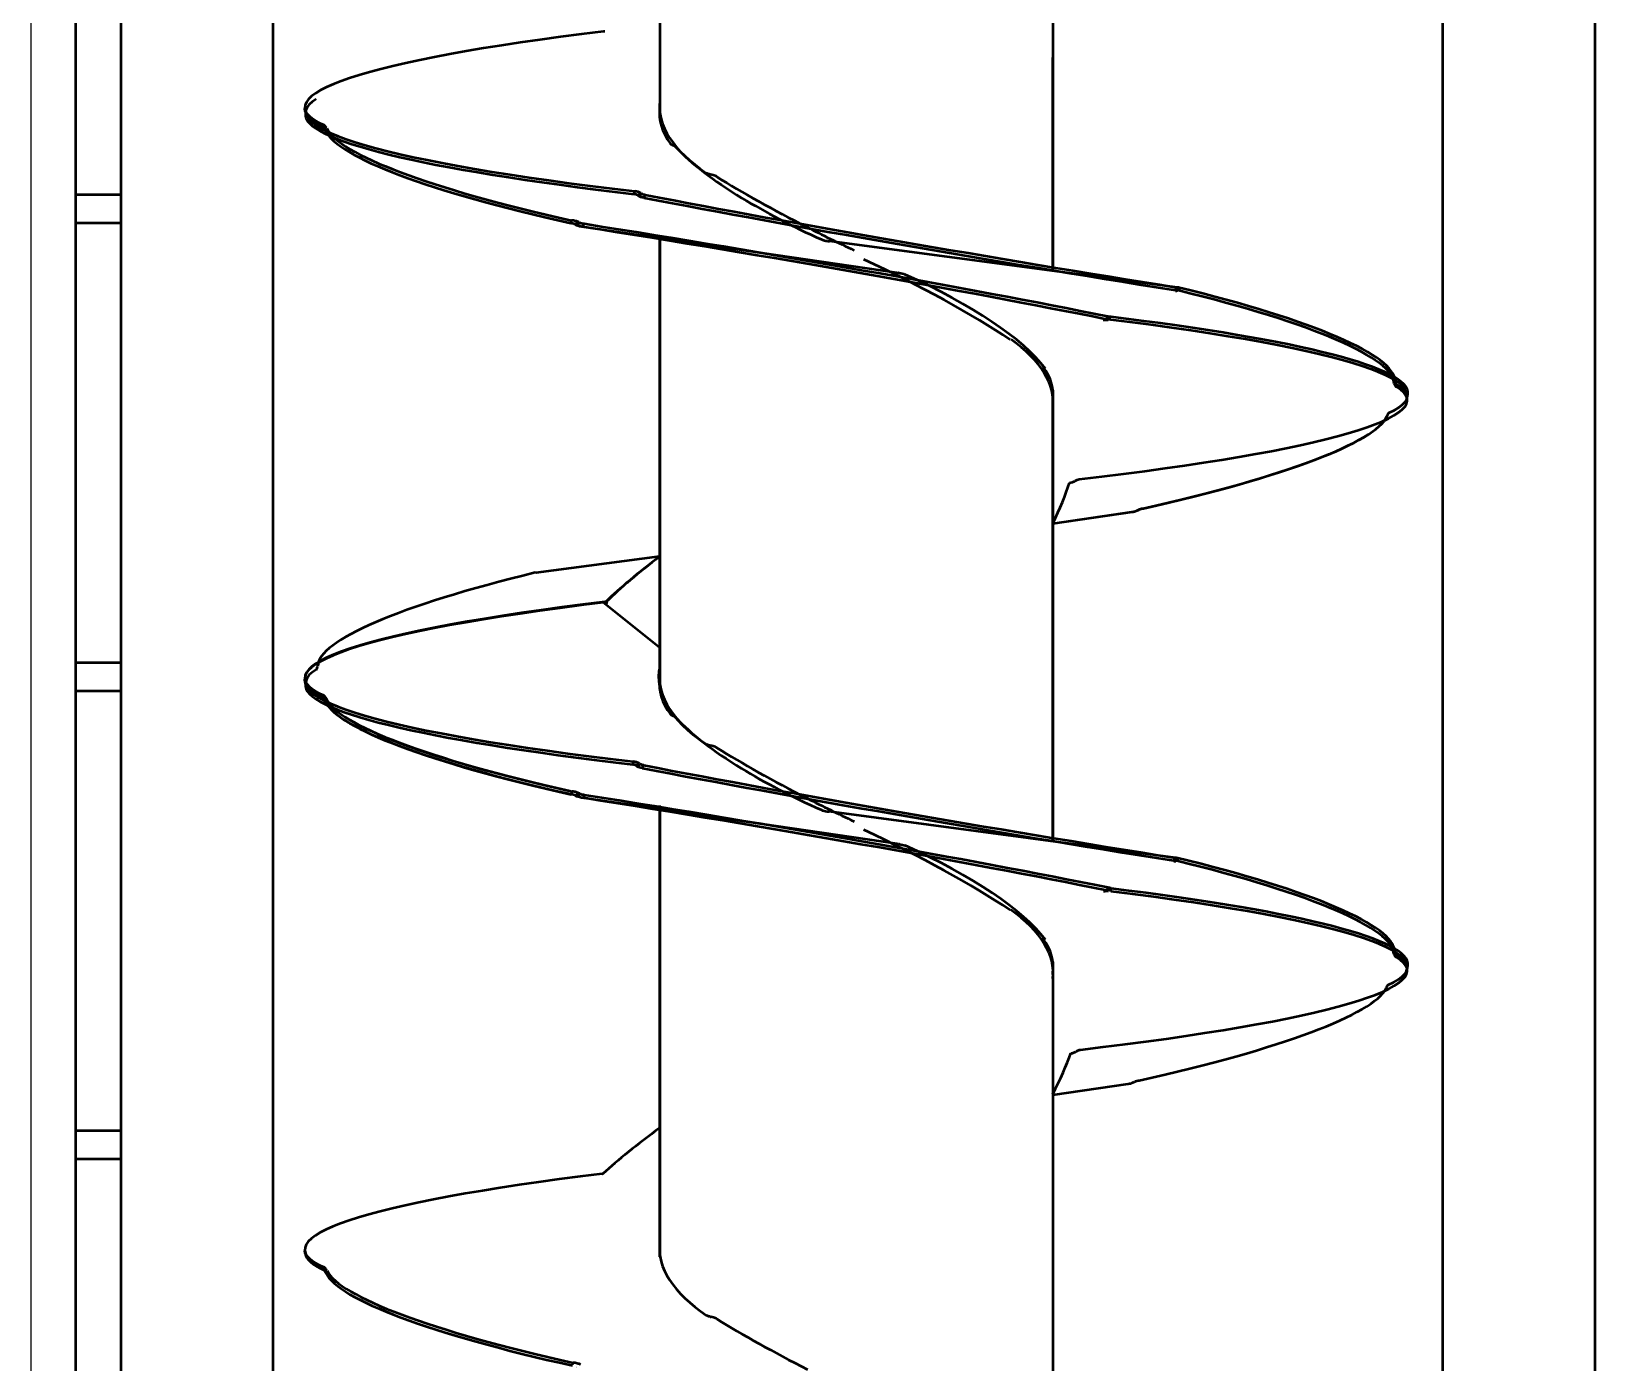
# Model space of a CAD drawing. Extents: x -3873 to 164127, y 7129 to 96529.
# Drawn here: x 61132 to 61800, y 69564 to 70133 of the extents above; entities that cross this region are included whole.
import ezdxf

# ---------------------------------------------------------------- set-up
doc = ezdxf.new("R2010")
doc.units = 0
doc.layers.add('LAYOUT', color=90, linetype='CONTINUOUS')
doc.layers.add('TEXT', color=3, linetype='CONTINUOUS')
doc.layers.add('LAYOUT Kromeka', color=1, linetype='CONTINUOUS', lineweight=5)
doc.layers.add('Visible (ISO)', color=7, linetype='CONTINUOUS', lineweight=50)

# ---------------------------------------------------------------- blocks, each defined once
blk = doc.blocks.new('*E244')
at = {"layer": 'Visible (ISO)', "color": 0}
for centre, major_axis, ratio, start_param, end_param in [((98.95, 240.51), (274.23, -291.23), 0.219922, 1.767895, 1.767897), ((587.88, 240.6), (274.47, -291.01), 0.2166, 1.764193, 1.764195), ((1075.4, 240.56), (274.37, -291.1), 0.218, 1.765751, 1.765753), ((1562.92, 240.53), (274.27, -291.19), 0.219399, 1.767311, 1.767313), ((1538.03, 84.15), (243.77, -317.16), 0.444546, 2.06282, 2.062822), ((2025.55, 84.12), (243.51, -317.36), 0.445686, 2.064672, 2.064674), ((1292.48, 388.71), (243.94, 317.11), 0.443994, 4.221282, 4.221284), ((1294.27, 387.3), (243.9, 317.06), 0.443975, 4.221288, 4.22129), ((1780, 388.74), (243.68, 317.32), 0.445135, 4.219432, 4.219434), ((1781.79, 387.34), (243.64, 317.26), 0.445116, 4.219437, 4.219439), ((341.63, 232.62), (274.39, 291.17), 0.218285, 4.517139, 4.517141), ((343.42, 230.92), (274.35, 291.12), 0.218262, 4.51714, 4.517142), ((829.86, 232.59), (274.46, 291.1), 0.217323, 4.51821, 4.518212), ((831.64, 230.89), (274.42, 291.05), 0.2173, 4.518211, 4.518213), ((1317.38, 232.63), (274.36, 291.19), 0.218723, 4.516651, 4.516653), ((1319.16, 230.93), (274.32, 291.15), 0.218699, 4.516652, 4.516654)]:
    blk.add_ellipse(centre, major_axis=major_axis, ratio=ratio, start_param=start_param, end_param=end_param, dxfattribs=at)
blk = doc.blocks.new('CD30-500-3500 Giblet chiller')
at = {"layer": 'Visible (ISO)', "color": 0}
for p, q in [((105263.77, 16066.42), (108431.48, 16066.42)), ((105878.37, 16001.42), (108352.32, 16001.42)), ((106044.03, 15986.32), (106042.81, 15986.48)), ((106044.94, 15986.24), (106043.72, 15986.06)), ((106288.3, 15986.32), (106287.08, 15986.49)), ((106288.78, 15986.24), (106287.56, 15986.06)), ((106037.29, 15981), (106038.08, 15980.79)), ((106038.08, 15980.79), (106038.52, 15980.68)), ((106038.11, 15981.3), (106039.01, 15981.02)), ((106038.13, 15981.3), (106038.66, 15981.14)), ((106038.63, 15981.23), (106038.24, 15981.35)), ((106039.13, 15981.07), (106038.63, 15981.23)), ((106038.66, 15981.14), (106039.01, 15981.03)), ((106039.16, 15981.67), (106038.73, 15981.6)), ((106039.96, 15981.78), (106039.16, 15981.67)), ((106281.05, 15980.87), (106281.85, 15980.66)), ((106281.85, 15980.66), (106282.28, 15980.54)), ((106281.87, 15981.17), (106282.77, 15980.89)), ((106281.89, 15981.18), (106282.42, 15981.01)), ((106282.39, 15981.1), (106282, 15981.22)), ((106282.89, 15980.94), (106282.39, 15981.1)), ((106282.42, 15981.01), (106282.77, 15980.9)), ((106282.92, 15981.54), (106282.49, 15981.48)), ((106283.72, 15981.66), (106282.92, 15981.54)), ((105997.35, 15888.01), (105977.58, 15739.31)), ((105997.31, 15887.65), (105998.08, 15887.34)), ((105997.41, 15888.35), (105997.34, 15888.37)), ((105997.38, 15888.21), (105997.34, 15888.37)), ((105997.61, 15889.24), (105998.54, 15888.29)), ((105998.08, 15887.34), (105998.54, 15887.15)), ((105998.56, 15888.04), (105998.5, 15888.06)), ((105998.57, 15888.04), (105998.56, 15888.04)), ((105998.59, 15888.25), (105998.71, 15888.12)), ((105998.8, 15887.18), (105998.78, 15887.24)), ((106241.12, 15887.26), (106221.34, 15739.14)), ((106241.07, 15886.89), (106241.84, 15886.58)), ((106241.17, 15887.59), (106241.1, 15887.61)), ((106241.14, 15887.46), (106241.1, 15887.61)), ((106241.37, 15888.49), (106242.3, 15887.54)), ((106241.84, 15886.58), (106242.3, 15886.39)), ((106242.32, 15887.29), (106242.26, 15887.3)), ((106242.33, 15887.28), (106242.32, 15887.29)), ((106242.35, 15887.49), (106242.47, 15887.36)), ((106242.56, 15886.44), (106242.54, 15886.49)), ((106098.2, 15834.78), (106093.24, 15868.84)), ((106098.2, 15834.78), (106093.28, 15868.55)), ((106342.45, 15834.78), (106337.7, 15867.03)), ((106010.05, 15859.35), (106010.99, 15858.55)), ((106254.13, 15859.54), (106255.24, 15858.59)), ((106255.44, 15859.56), (106254.22, 15859.72)), ((106254.25, 15859.44), (106254.22, 15859.72)), ((106009.76, 15858.11), (106010.53, 15857.8)), ((106009.82, 15858.51), (106009.79, 15858.52)), ((106009.8, 15858.39), (106009.79, 15858.52)), ((106010.53, 15857.8), (106010.98, 15857.62)), ((106011.01, 15858.35), (106010.95, 15858.36)), ((106011.01, 15858.34), (106011.01, 15858.35)), ((106011.03, 15858.51), (106011.16, 15858.4)), ((106011.25, 15856.25), (106011.23, 15856.38)), ((106253.84, 15858.3), (106254.61, 15857.99)), ((106254.61, 15857.99), (106255.06, 15857.81)), ((105797.44, 15834.78), (105990.33, 15834.78)), ((105990.27, 15834.78), (105899.13, 15834.78)), ((106041.28, 15834.78), (106234.17, 15834.78)), ((106234.11, 15834.78), (106043.96, 15834.78)), ((106046.73, 15834.78), (106234.38, 15834.78)), ((106285.54, 15834.78), (106478.44, 15834.78)), ((106031.25, 15830.96), (106031.22, 15830.59)), ((106275.69, 15831.27), (106275.65, 15830.7)), ((105991.08, 15768.13), (105971.4, 15633.39)), ((106235.15, 15768.18), (106215.47, 15633.63)), ((105732.42, 15666.78), (105922.46, 15666.78)), ((105976.27, 15666.78), (106168.32, 15666.78)), ((106169.04, 15666.78), (105976.28, 15666.78)), ((106046.73, 15666.78), (106166.51, 15666.78)), ((106119.24, 15613.92), (106112.19, 15666.78)), ((106151.42, 15666.78), (106131.99, 15642.56)), ((106411.58, 15666.78), (106218.81, 15666.78)), ((106220.32, 15666.78), (106410.57, 15666.78)), ((105957.96, 15657.33), (105957.07, 15658.7)), ((105957.57, 15657.93), (105957.07, 15658.7)), ((105957.68, 15658.42), (105957.29, 15659.02)), ((105958.22, 15660.35), (105957.79, 15660.53)), ((105959.01, 15660.03), (105958.22, 15660.35)), ((106201.98, 15659.72), (106201.55, 15659.9)), ((106202.77, 15659.4), (106201.98, 15659.72)), ((105957.03, 15655.95), (105956.24, 15656.07)), ((105957.47, 15655.89), (105957.03, 15655.95)), ((105957.96, 15657.33), (105957.57, 15657.93)), ((105958.18, 15657.66), (105957.68, 15658.42)), ((106200.79, 15655.33), (106200, 15655.45)), ((106201.23, 15655.27), (106200.79, 15655.33)), ((106201.72, 15656.71), (106200.83, 15658.07)), ((106201.33, 15657.3), (106200.83, 15658.07)), ((106201.44, 15657.8), (106201.05, 15658.4)), ((106201.72, 15656.71), (106201.33, 15657.3)), ((106201.94, 15657.03), (106201.44, 15657.8)), ((105887.97, 15643.33), (105887.91, 15642.74)), ((106131.73, 15643.92), (106131.67, 15643.34)), ((106131.9, 15642.73), (106132.02, 15642.83)), ((106376.16, 15642.73), (106376.1, 15642.14)), ((105970.41, 15630.5), (105969.52, 15632.17)), ((105970.02, 15631.23), (105969.52, 15632.17)), ((105970.13, 15631.85), (105969.74, 15632.58)), ((105970.63, 15630.91), (105970.13, 15631.85)), ((105970.66, 15634.23), (105970.23, 15634.4)), ((105971.46, 15633.91), (105970.66, 15634.23)), ((106214.49, 15630.74), (106213.6, 15632.41)), ((106214.1, 15631.47), (106213.6, 15632.41)), ((106214.2, 15632.09), (106213.82, 15632.82)), ((106214.7, 15631.15), (106214.2, 15632.09)), ((106214.74, 15634.47), (106214.31, 15634.64)), ((106215.54, 15634.15), (106214.74, 15634.47)), ((105969.48, 15628.83), (105968.69, 15629.05)), ((105969.91, 15628.71), (105969.48, 15628.83)), ((105970.41, 15630.5), (105970.02, 15631.23)), ((106213.56, 15629.07), (106212.77, 15629.29)), ((106213.99, 15628.95), (106213.56, 15629.07)), ((106214.49, 15630.74), (106214.1, 15631.47)), ((106457.67, 15629.59), (106456.88, 15629.81)), ((106119.29, 15613.81), (106119.22, 15613.57)), ((105927.86, 15523.05), (105928.65, 15523.16)), ((105928.65, 15523.16), (105929.08, 15523.22)), ((105928.68, 15523.92), (105929.57, 15523.56)), ((105928.69, 15523.93), (105929.23, 15523.71)), ((105929.19, 15523.8), (105928.8, 15523.96)), ((105929.69, 15523.6), (105929.19, 15523.8)), ((105929.23, 15523.71), (105929.58, 15523.56)), ((105929.73, 15524.29), (105929.3, 15524.41)), ((105930.52, 15524.07), (105929.73, 15524.29)), ((106171.62, 15522.89), (106172.41, 15523)), ((106171.94, 15523.11), (106172.73, 15523.21)), ((106172.41, 15523), (106172.85, 15523.06)), ((106172.44, 15523.76), (106173.33, 15523.4)), ((106172.45, 15523.76), (106172.99, 15523.54)), ((106172.95, 15523.64), (106172.56, 15523.8)), ((106172.73, 15523.21), (106173.16, 15523.27)), ((106172.76, 15523.98), (106173.65, 15523.61)), ((106172.77, 15523.98), (106173.31, 15523.76)), ((106173.27, 15523.86), (106172.88, 15524.02)), ((106173.45, 15523.43), (106172.95, 15523.64)), ((106172.99, 15523.54), (106173.34, 15523.4)), ((106173.49, 15524.12), (106173.06, 15524.24)), ((106173.77, 15523.65), (106173.27, 15523.86)), ((106173.31, 15523.76), (106173.66, 15523.61)), ((106173.81, 15524.34), (106173.38, 15524.46)), ((106174.28, 15523.9), (106173.49, 15524.12)), ((106174.6, 15524.12), (106173.81, 15524.34)), ((106416.05, 15523.22), (106416.84, 15523.32)), ((106416.84, 15523.32), (106417.28, 15523.38)), ((106416.87, 15524.09), (106417.77, 15523.73)), ((106416.88, 15524.1), (106417.42, 15523.87)), ((106417.38, 15523.97), (106416.99, 15524.13)), ((106417.88, 15523.76), (106417.38, 15523.97)), ((106417.42, 15523.87), (106417.77, 15523.73)), ((106417.92, 15524.46), (106417.49, 15524.58)), ((106418.71, 15524.24), (106417.92, 15524.46)), ((105922.11, 15515.24), (105920.89, 15515.08)), ((106165.95, 15515.25), (106164.73, 15515.08)), ((106166.17, 15515.24), (106164.94, 15515.08)), ((106166.86, 15515.32), (106165.64, 15515.5)), ((106410.22, 15515.24), (106409, 15515.08)), ((105263.77, 15501.42), (107233.77, 15501.42)), ((105263.77, 15436.42), (107233.77, 15436.42)), ((105957.77, 15436.42), (105957.77, 15417.07)), ((105969.77, 15417.07), (105969.77, 15436.42)), ((106157.77, 15436.42), (106157.77, 15417.07)), ((106169.77, 15417.07), (106169.77, 15436.42)), ((106357.77, 15436.42), (106357.77, 15417.07)), ((106369.77, 15417.07), (106369.77, 15436.42)), ((105263.77, 15417.07), (107252.77, 15417.07)), ((106436.48, 15417.07), (108362.44, 15416.82))]:
    blk.add_line(p, q, dxfattribs=at)
for centre, major_axis, ratio, start_param, end_param in [((106275.19, 15587.18), (12.74, 399.17), 0.097084, -0.200634, 0.822936), ((106030.76, 15587.2), (12.9, 399.15), 0.096956, -0.196488, 0.827081), ((106059.73, 15587.34), (-14.38, 398.94), 0.094892, -0.868832, 0.146901), ((106303.49, 15587.33), (-14.31, 398.95), 0.094964, -0.866757, 0.148975), ((106029.54, 15587.36), (12.9, 399.15), 0.096956, -0.009721, 0.827081), ((106058.5, 15587.16), (-14.38, 398.94), 0.094892, 0.010589, 0.146901), ((106273.97, 15587.35), (12.74, 399.17), 0.097084, -0.009615, 0.822936), ((106302.26, 15587.15), (-14.31, 398.95), 0.094964, 0.01054, 0.148975), ((106009, 15786.73), (28.91, 194.22), 0.156124, 0.019911, 1.043481), ((106010.22, 15786.41), (28.91, 194.22), 0.156124, 0.019911, 1.043481), ((106042.92, 15588.02), (18.02, 397.5), 0.351131, 0.161683, 0.16247), ((106043.81, 15587.74), (18.02, 397.5), 0.351131, 0.161683, 0.16247), ((106252.87, 15786.45), (28.89, 194.37), 0.155861, 0.023148, 1.046718), ((106254.09, 15786.12), (28.89, 194.37), 0.155861, 0.023148, 1.046718), ((106286.68, 15588.04), (18.26, 397.43), 0.351112, 0.163401, 0.164188), ((106287.57, 15587.76), (18.26, 397.43), 0.351112, 0.163401, 0.164188), ((106056.25, 15584.99), (-23.9, 395.63), 0.350553, -0.137357, -0.136571), ((106078.21, 15781.8), (-28.63, 196.26), 0.150264, -1.106561, -0.090829), ((106078.21, 15781.69), (-28.64, 196.33), 0.150145, -1.107718, -0.091985), ((106300.68, 15584.97), (-24.38, 395.46), 0.350497, -0.140826, -0.14004), ((106322.48, 15781.09), (-28.67, 196.67), 0.149505, -1.113877, -0.098144), ((105977.69, 15809.7), (39.99, 236.47), 0.028076, 4.034553, 5.053062), ((105978.92, 15809.2), (39.99, 236.47), 0.028076, 4.034553, 5.053062), ((106221.46, 15809.46), (39.98, 236.44), 0.028443, 4.032327, 5.050836), ((106222.68, 15808.96), (39.98, 236.44), 0.028443, 4.032327, 5.050836), ((106097.14, 15737.5), (-131.8, 296.57), 0.167019, -1.178135, -1.176597), ((106097.17, 15737.51), (-131.84, 296.51), 0.166658, -1.179021, -1.177482), ((106090.32, 15867.25), (0.08, 5.67), 0.533401, -0.875577, -0.763604), ((106090.35, 15866.97), (0.08, 5.67), 0.533245, -0.875647, -0.763675), ((106341.6, 15737.55), (-132.07, 296.2), 0.164727, -1.183753, -1.182214), ((106334.78, 15865.43), (0.08, 5.68), 0.53242, -0.876022, -0.764049), ((105989.68, 15700.05), (39.63, 235.46), 0.036183, 0.84092, 1.859429), ((105990.91, 15699.55), (39.63, 235.46), 0.036183, 0.84092, 1.859429), ((106233.76, 15700.12), (39.63, 235.44), 0.036298, 0.840221, 1.85873), ((106234.98, 15699.63), (39.63, 235.44), 0.036298, 0.840221, 1.85873), ((106084.73, 15584.48), (-101.58, 333.83), 0.29207, -0.772702, -0.771164), ((106077.91, 15840.88), (0.25, 4.53), 0.66547, -0.820709, -0.708737), ((106106.05, 15817.24), (-42.02, 24.86), 0.239951, -1.243634, -0.795186), ((106328.49, 15584.47), (-101.36, 334.07), 0.292533, -0.770475, -0.768936), ((106321.67, 15841.51), (0.25, 4.52), 0.666682, -0.820123, -0.70815), ((106349.77, 15816.79), (-41.96, 26.46), 0.236453, -1.23953, -0.78902), ((106039.89, 15750.78), (8.57, 84.05), 0.485184, -0.010296, 0.715753), ((106052.34, 15750.78), (-11.22, 83.98), 0.477861, -0.123463, 0.258827), ((106050.58, 15750.78), (-11.22, 83.98), 0.477861, -0.123463, -0.085327), ((106038.13, 15750.78), (8.57, 84.05), 0.485184, -0.010296, 0.028044), ((106283.65, 15750.78), (8.68, 84.04), 0.484921, -0.009688, 0.718496), ((106296.77, 15750.78), (-11.43, 83.97), 0.477181, -0.12458, 0.253529), ((106295.01, 15750.78), (-11.43, 83.97), 0.477181, -0.12458, -0.086462), ((106281.89, 15750.78), (8.68, 84.04), 0.484921, -0.009688, 0.028645), ((106011.54, 15701.28), (38.6, 135.78), 0.301806, 0.380987, 1.114386), ((106000.21, 15750.78), (24.39, 83.47), 0.437114, -0.19556, -0.188688), ((106255.62, 15701.24), (38.58, 135.82), 0.301932, 0.380301, 1.1137), ((106244.64, 15750.78), (24.56, 83.47), 0.43577, -0.190882, -0.180228), ((105999.1, 15724.65), (51.58, 120.16), 0.187822, 0.783769, 1.405084), ((106242.86, 15724.8), (51.63, 120.09), 0.186918, 0.78613, 1.405938), ((105992.86, 15752.28), (15.86, 156.82), 0.021387, 1.467245, 1.467838), ((105989.5, 15720.5), (15.86, 156.82), 0.021387, 1.257271, 1.259716), ((106236.93, 15752.23), (15.86, 156.82), 0.021454, 1.466588, 1.46718), ((106233.57, 15720.45), (15.86, 156.82), 0.021454, 1.25661, 1.259056), ((105969.71, 15775.79), (52.76, 118.57), 0.166176, 4.388076, 4.566487), ((106213.79, 15775.75), (52.77, 118.55), 0.165874, 4.388816, 4.566767), ((105975.82, 15748.03), (16, 156.76), 0.016673, 4.653239, 4.655685), ((105957.27, 15799.83), (40.67, 133.48), 0.291838, 3.981689, 4.304727), ((105979.18, 15780.07), (16, 156.76), 0.016673, 4.445118, 4.445711), ((106201.03, 15799.95), (40.59, 133.58), 0.292302, 3.979461, 4.302498), ((106222.94, 15780.22), (16, 156.77), 0.016888, 4.443006, 4.443599), ((106219.58, 15748.19), (16, 156.77), 0.016888, 4.651128, 4.653573), ((105968.97, 15750.78), (40.35, 84), 0.125537, 3.985563, 4.519416), ((106213.05, 15750.78), (40.36, 84), 0.125278, 3.986101, 4.519953), ((106457.16, 15750.78), (40.37, 84), 0.124708, 3.987282, 4.521135), ((105956.52, 15750.78), (35.12, 83.62), 0.269082, 3.671343, 4.205196), ((106200.28, 15750.78), (35.07, 83.62), 0.269882, 3.669451, 4.203304), ((105928.7, 15750.78), (11.27, 83.98), 0.477692, 3.145902, 3.909844), ((105949.05, 15750.78), (5.86, 84.15), 0.07638, 3.878884, 3.883592), ((106172.46, 15750.78), (11.21, 84.33), 0.478029, 3.096219, 3.904231), ((106172.78, 15750.78), (11.3, 83.98), 0.477586, 3.146077, 3.910672), ((106193.13, 15750.78), (5.87, 84.15), 0.076335, 3.879538, 3.884246), ((106416.89, 15750.78), (11.38, 83.97), 0.477352, 3.14646, 3.912492), ((106437.24, 15750.78), (5.88, 84.15), 0.076234, 3.880976, 3.885684), ((105936.6, 15750.78), (3.16, 84.15), 0.09634, 3.510663, 3.51537), ((106180.36, 15750.78), (3.14, 84.15), 0.096419, 3.508555, 3.513263), ((105930.46, 15750.78), (11.27, 83.98), 0.477692, 3.145902, 3.184034), ((105916.25, 15750.78), (-8.51, 84.05), 0.485313, 3.032759, 3.430188), ((106107.67, 15693.01), (-40.74, 60.34), 0.158561, 1.911168, 2.411415), ((106107.62, 15692.9), (-40.76, 59.88), 0.159202, 1.911315, 2.410791), ((106174.22, 15750.78), (11.21, 84.33), 0.478029, 3.096219, 3.183572), ((106174.53, 15750.78), (11.3, 83.98), 0.477586, 3.146077, 3.184205), ((106160.01, 15750.78), (-8.62, 84.05), 0.485053, 3.032151, 3.427488), ((106161.77, 15750.78), (-8.62, 84.05), 0.485053, 3.032151, 3.070487), ((106352.16, 15693.64), (-40.67, 62.76), 0.1553, 1.910314, 2.414679), ((106418.65, 15750.78), (11.38, 83.97), 0.477352, 3.14646, 3.184582), ((105961.96, 15918.44), (101.68, 333.7), 0.291838, 3.913871, 3.915409), ((105936.62, 15914.4), (14.42, 398.94), 0.094856, 2.995729, 4.011461), ((105937.85, 15914.22), (14.42, 398.94), 0.094856, 3.130979, 4.011461), ((105962.85, 15917.08), (101.68, 333.7), 0.291838, 3.913871, 3.915409), ((105956.03, 15660.99), (-0.25, 4.54), 0.664867, 3.85062, 3.962593), ((106180.38, 15914.41), (14.34, 398.95), 0.094928, 2.993655, 4.009387), ((106181.61, 15914.23), (14.34, 398.95), 0.094928, 3.131028, 4.009387), ((106205.72, 15918.45), (101.47, 333.95), 0.292302, 3.911642, 3.913181), ((106206.61, 15917.09), (101.47, 333.95), 0.292302, 3.911642, 3.913181), ((106199.79, 15660.36), (-0.25, 4.53), 0.666075, 3.850037, 3.96201), ((105907.66, 15914.2), (-12.86, 399.15), 0.096989, 2.315548, 3.339117), ((106151.42, 15914.19), (-12.94, 399.14), 0.096924, 2.313475, 3.337044), ((106151.74, 15914.21), (-12.83, 399.16), 0.097009, 2.316196, 3.339766), ((106395.85, 15914.21), (-12.78, 399.17), 0.097053, 2.317621, 3.34119), ((105974.41, 15765.71), (131.9, 296.44), 0.166176, 4.320258, 4.321797), ((106218.48, 15765.71), (131.94, 296.39), 0.165874, 4.320998, 4.322537), ((105955.07, 15720.36), (28.64, 196.41), 0.149986, 3.235121, 4.250853), ((105956.29, 15720.02), (28.64, 196.41), 0.149986, 3.235121, 4.250853), ((105975.29, 15764.04), (131.9, 296.44), 0.166176, 4.320258, 4.321797), ((105968.47, 15634.98), (-0.08, 5.68), 0.533038, 3.905361, 4.017334), ((106198.91, 15720.06), (28.63, 196.24), 0.150303, 3.232033, 4.247766), ((106199.12, 15720.46), (28.65, 196.47), 0.149886, 3.236085, 4.251817), ((106200.13, 15719.73), (28.63, 196.24), 0.150303, 3.232033, 4.247766), ((106200.35, 15720.12), (28.65, 196.47), 0.149886, 3.236085, 4.251817), ((106219.37, 15764.03), (131.94, 296.39), 0.165874, 4.320998, 4.322537), ((106212.55, 15635.22), (-0.08, 5.68), 0.532908, 3.90542, 4.017393), ((106443.18, 15720.66), (28.66, 196.58), 0.149666, 3.2382, 4.253933), ((106444.4, 15720.32), (28.66, 196.58), 0.149666, 3.2382, 4.253933), ((106130.93, 15714.97), (-28.9, 194.3), 0.155993, 2.096492, 3.120062), ((105908.88, 15914.37), (-12.86, 399.15), 0.096989, 3.151287, 3.339117), ((105933.49, 15916.94), (24.02, 395.59), 0.350539, 3.27903, 3.279817), ((105934.37, 15916.57), (24.02, 395.59), 0.350539, 3.27903, 3.279817), ((106164.8, 15913.53), (-18.14, 397.47), 0.351122, 2.978264, 2.97905), ((106152.64, 15914.36), (-12.94, 399.14), 0.096924, 3.151341, 3.337044), ((106152.96, 15914.37), (-12.83, 399.16), 0.097009, 3.151271, 3.339766), ((106177.25, 15916.93), (23.78, 395.68), 0.350567, 3.277297, 3.278083), ((106177.56, 15916.94), (24.09, 395.56), 0.35053, 3.279573, 3.280359), ((106178.13, 15916.56), (23.78, 395.68), 0.350567, 3.277297, 3.278083), ((106178.45, 15916.58), (24.09, 395.56), 0.35053, 3.279573, 3.280359), ((106397.07, 15914.37), (-12.78, 399.17), 0.097053, 3.151234, 3.34119), ((106421.68, 15916.95), (24.26, 395.5), 0.350511, 3.280765, 3.281551), ((106422.56, 15916.58), (24.26, 395.5), 0.350511, 3.280765, 3.281551)]:
    blk.add_ellipse(centre, major_axis=major_axis, ratio=ratio, start_param=start_param, end_param=end_param, dxfattribs=at)
for points, knots in [([(106038.11, 15981.3), (106037.9, 15981.27), (106037.72, 15981.24), (106037.44, 15981.14), (106037.35, 15981.08), (106037.29, 15981)], [0, 0, 0, 0, 0.5, 0.5, 1, 1, 1, 1]), ([(106039.96, 15981.78), (106039.9, 15981.67), (106039.8, 15981.54), (106039.66, 15981.42), (106039.52, 15981.3), (106039.34, 15981.18), (106039.13, 15981.07)], [0, 0, 0, 0, 0.5, 0.5, 0.5, 1, 1, 1, 1]), ([(106281.87, 15981.17), (106281.66, 15981.15), (106281.48, 15981.11), (106281.2, 15981.01), (106281.11, 15980.94), (106281.05, 15980.87)], [0, 0, 0, 0, 0.5, 0.5, 1, 1, 1, 1]), ([(106283.72, 15981.66), (106283.66, 15981.54), (106283.57, 15981.42), (106283.42, 15981.3), (106283.28, 15981.17), (106283.1, 15981.05), (106282.89, 15980.94)], [0, 0, 0, 0, 0.5, 0.5, 0.5, 1, 1, 1, 1]), ([(106052.4, 15977.58), (106052.35, 15977.68), (106052.25, 15977.77), (106052.11, 15977.85), (106051.97, 15977.93), (106051.79, 15977.99), (106051.57, 15978.04)], [0, 0, 0, 0, 0.5, 0.5, 0.5, 1, 1, 1, 1]), ([(106296.83, 15977.23), (106296.78, 15977.34), (106296.68, 15977.44), (106296.54, 15977.52), (106296.4, 15977.6), (106296.22, 15977.66), (106296, 15977.71)], [0, 0, 0, 0, 0.5, 0.5, 0.5, 1, 1, 1, 1]), ([(105998.8, 15887.18), (105998.77, 15887.36), (105998.75, 15887.52), (105998.73, 15887.83), (105998.72, 15887.98), (105998.71, 15888.12)], [-0.3710489, -0.3710489, -0.3710489, -0.3710489, -0.1855245, -0.1855245, 0, 0, 0, 0]), ([(106242.56, 15886.44), (106242.54, 15886.61), (106242.52, 15886.77), (106242.49, 15887.08), (106242.48, 15887.22), (106242.47, 15887.36)], [-0.3710489, -0.3710489, -0.3710489, -0.3710489, -0.1855245, -0.1855245, 0, 0, 0, 0]), ([(106093.24, 15868.84), (106093.19, 15869.22), (106093.11, 15869.6), (106093.01, 15869.95), (106092.92, 15870.27), (106092.82, 15870.57), (106092.7, 15870.85)], [0.1519179, 0.1519179, 0.1519179, 0.1519179, 0.5000028, 0.5000028, 0.5000028, 0.8159434, 0.8159434, 0.8159434, 0.8159434]), ([(106093.28, 15868.55), (106093.22, 15868.94), (106093.14, 15869.31), (106093.04, 15869.66), (106092.96, 15869.98), (106092.85, 15870.29), (106092.73, 15870.57)], [0.1527254, 0.1527254, 0.1527254, 0.1527254, 0.5000028, 0.5000028, 0.5000028, 0.8159434, 0.8159434, 0.8159434, 0.8159434]), ([(106337.7, 15867.03), (106337.65, 15867.41), (106337.57, 15867.78), (106337.48, 15868.13), (106337.39, 15868.45), (106337.28, 15868.75), (106337.16, 15869.03)], [0.1570808, 0.1570808, 0.1570808, 0.1570808, 0.5000028, 0.5000028, 0.5000028, 0.8159434, 0.8159434, 0.8159434, 0.8159434]), ([(106011.25, 15856.25), (106011.22, 15856.62), (106011.2, 15856.98), (106011.17, 15857.7), (106011.16, 15858.06), (106011.16, 15858.4)], [-0.3710489, -0.3710489, -0.3710489, -0.3710489, -0.1855245, -0.1855245, 0, 0, 0, 0]), ([(106255.33, 15856.43), (106255.3, 15856.81), (106255.28, 15857.17), (106255.25, 15857.89), (106255.24, 15858.24), (106255.24, 15858.59)], [-0.3710489, -0.3710489, -0.3710489, -0.3710489, -0.1855245, -0.1855245, 0, 0, 0, 0]), ([(106080.89, 15841.85), (106080.84, 15842.3), (106080.74, 15842.74), (106080.6, 15843.14), (106080.51, 15843.39), (106080.4, 15843.63), (106080.28, 15843.85)], [0, 0, 0, 0, 0.5000028, 0.5000028, 0.5000028, 0.8159434, 0.8159434, 0.8159434, 0.8159434]), ([(106324.65, 15842.48), (106324.6, 15842.93), (106324.5, 15843.37), (106324.36, 15843.77), (106324.27, 15844.02), (106324.16, 15844.26), (106324.04, 15844.48)], [0, 0, 0, 0, 0.5000028, 0.5000028, 0.5000028, 0.8159434, 0.8159434, 0.8159434, 0.8159434]), ([(105977.05, 15736.41), (105977.13, 15736.65), (105977.2, 15736.89), (105977.26, 15737.15), (105977.36, 15737.55), (105977.43, 15737.98), (105977.48, 15738.41)], [0.1840543, 0.1840543, 0.1840543, 0.1840543, 0.5, 0.5, 0.5, 1, 1, 1, 1]), ([(106220.81, 15736.24), (106220.89, 15736.47), (106220.96, 15736.72), (106221.02, 15736.97), (106221.12, 15737.38), (106221.19, 15737.8), (106221.24, 15738.24)], [0.1840543, 0.1840543, 0.1840543, 0.1840543, 0.5, 0.5, 0.5, 1, 1, 1, 1]), ([(105949.03, 15688.18), (105949, 15687.97), (105948.95, 15687.76), (105948.79, 15687.22), (105948.64, 15686.9), (105948.47, 15686.65)], [0.664323, 0.664323, 0.664323, 0.664323, 0.7562049, 0.7562049, 0.9125602, 0.9125602, 0.9125602, 0.9125602]), ([(105950.04, 15691.18), (105949.75, 15690.73), (105949.51, 15690.18), (105949.22, 15689.23), (105949.13, 15688.84), (105949.07, 15688.45)], [2.5682503, 2.5682503, 2.5682503, 2.5682503, 2.8214025, 2.8214025, 2.9900626, 2.9900626, 2.9900626, 2.9900626]), ([(106193.11, 15688.22), (106193.08, 15688.01), (106193.03, 15687.8), (106192.86, 15687.25), (106192.72, 15686.94), (106192.55, 15686.68)], [0.664323, 0.664323, 0.664323, 0.664323, 0.7562049, 0.7562049, 0.9125602, 0.9125602, 0.9125602, 0.9125602]), ([(106194.11, 15691.22), (106193.83, 15690.76), (106193.59, 15690.22), (106193.3, 15689.27), (106193.21, 15688.88), (106193.15, 15688.49)], [2.5682503, 2.5682503, 2.5682503, 2.5682503, 2.8214025, 2.8214025, 2.9900626, 2.9900626, 2.9900626, 2.9900626]), ([(106437.22, 15688.3), (106437.19, 15688.09), (106437.14, 15687.88), (106436.98, 15687.33), (106436.83, 15687.02), (106436.66, 15686.76)], [0.664323, 0.664323, 0.664323, 0.664323, 0.7562049, 0.7562049, 0.9125602, 0.9125602, 0.9125602, 0.9125602]), ([(106438.23, 15691.3), (106437.94, 15690.85), (106437.7, 15690.31), (106437.41, 15689.35), (106437.32, 15688.96), (106437.26, 15688.57)], [2.5682503, 2.5682503, 2.5682503, 2.5682503, 2.8214025, 2.8214025, 2.9900626, 2.9900626, 2.9900626, 2.9900626]), ([(105936.58, 15672.19), (105936.55, 15672.07), (105936.5, 15671.96), (105936.34, 15671.68), (105936.19, 15671.51), (105936.02, 15671.38)], [0.664323, 0.664323, 0.664323, 0.664323, 0.7562049, 0.7562049, 0.9125602, 0.9125602, 0.9125602, 0.9125602]), ([(105937.59, 15673.85), (105937.3, 15673.59), (105937.06, 15673.28), (105936.77, 15672.75), (105936.68, 15672.54), (105936.63, 15672.33)], [2.5682503, 2.5682503, 2.5682503, 2.5682503, 2.8214025, 2.8214025, 2.9900626, 2.9900626, 2.9900626, 2.9900626]), ([(106180.34, 15672.12), (106180.31, 15672.01), (106180.26, 15671.9), (106180.1, 15671.62), (106179.95, 15671.46), (106179.78, 15671.33)], [0.664323, 0.664323, 0.664323, 0.664323, 0.7562049, 0.7562049, 0.9125602, 0.9125602, 0.9125602, 0.9125602]), ([(106181.35, 15673.78), (106181.07, 15673.52), (106180.83, 15673.21), (106180.53, 15672.69), (106180.45, 15672.47), (106180.39, 15672.27)], [2.5682503, 2.5682503, 2.5682503, 2.5682503, 2.8214025, 2.8214025, 2.9900626, 2.9900626, 2.9900626, 2.9900626]), ([(105957.07, 15658.7), (105956.86, 15658.33), (105956.68, 15657.92), (105956.39, 15657.03), (105956.29, 15656.55), (105956.24, 15656.07)], [0, 0, 0, 0, 0.5, 0.5, 1, 1, 1, 1]), ([(105957.42, 15659.26), (105957.4, 15659.22), (105957.38, 15659.18), (105957.34, 15659.1), (105957.31, 15659.06), (105957.29, 15659.02)], [-0.04006097, -0.04006097, -0.04006097, -0.04006097, -0.02003048, -0.02003048, 0, 0, 0, 0]), ([(105957.79, 15660.53), (105957.75, 15660.24), (105957.69, 15659.96), (105957.61, 15659.71), (105957.56, 15659.55), (105957.49, 15659.4), (105957.42, 15659.26)], [0, 0, 0, 0, 0.5, 0.5, 0.5, 0.815947, 0.815947, 0.815947, 0.815947]), ([(105959.01, 15660.03), (105958.96, 15659.57), (105958.86, 15659.13), (105958.72, 15658.73), (105958.63, 15658.48), (105958.52, 15658.24), (105958.4, 15658.02)], [0, 0, 0, 0, 0.5000028, 0.5000028, 0.5000028, 0.8159434, 0.8159434, 0.8159434, 0.8159434]), ([(106201.18, 15658.63), (106201.16, 15658.59), (106201.14, 15658.55), (106201.1, 15658.47), (106201.07, 15658.43), (106201.05, 15658.4)], [-0.04006097, -0.04006097, -0.04006097, -0.04006097, -0.02003048, -0.02003048, 0, 0, 0, 0]), ([(106201.55, 15659.9), (106201.51, 15659.61), (106201.45, 15659.34), (106201.37, 15659.08), (106201.32, 15658.92), (106201.25, 15658.77), (106201.18, 15658.63)], [0, 0, 0, 0, 0.5, 0.5, 0.5, 0.815947, 0.815947, 0.815947, 0.815947]), ([(106202.77, 15659.4), (106202.72, 15658.94), (106202.62, 15658.51), (106202.48, 15658.11), (106202.39, 15657.85), (106202.28, 15657.62), (106202.16, 15657.4)], [0, 0, 0, 0, 0.5000028, 0.5000028, 0.5000028, 0.8159434, 0.8159434, 0.8159434, 0.8159434]), ([(106200.83, 15658.07), (106200.62, 15657.71), (106200.44, 15657.29), (106200.15, 15656.4), (106200.05, 15655.93), (106200, 15655.45)], [0, 0, 0, 0, 0.5, 0.5, 1, 1, 1, 1]), ([(105969.52, 15632.17), (105969.3, 15631.75), (105969.12, 15631.26), (105968.84, 15630.2), (105968.74, 15629.63), (105968.69, 15629.05)], [0, 0, 0, 0, 0.5, 0.5, 1, 1, 1, 1]), ([(105969.87, 15632.87), (105969.85, 15632.82), (105969.83, 15632.77), (105969.78, 15632.67), (105969.76, 15632.63), (105969.74, 15632.58)], [-0.04006097, -0.04006097, -0.04006097, -0.04006097, -0.02003048, -0.02003048, 0, 0, 0, 0]), ([(105970.23, 15634.4), (105970.2, 15634.06), (105970.14, 15633.73), (105970.06, 15633.42), (105970, 15633.22), (105969.94, 15633.04), (105969.87, 15632.87)], [0, 0, 0, 0, 0.5, 0.5, 0.5, 0.815947, 0.815947, 0.815947, 0.815947]), ([(105971.46, 15633.91), (105971.4, 15633.34), (105971.31, 15632.79), (105971.16, 15632.28), (105971.08, 15631.96), (105970.97, 15631.66), (105970.85, 15631.38)], [0, 0, 0, 0, 0.5000028, 0.5000028, 0.5000028, 0.8159434, 0.8159434, 0.8159434, 0.8159434]), ([(106213.6, 15632.41), (106213.38, 15631.99), (106213.2, 15631.5), (106212.92, 15630.44), (106212.82, 15629.87), (106212.77, 15629.29)], [0, 0, 0, 0, 0.5, 0.5, 1, 1, 1, 1]), ([(106213.95, 15633.11), (106213.93, 15633.06), (106213.91, 15633.01), (106213.86, 15632.91), (106213.84, 15632.87), (106213.82, 15632.82)], [-0.04006097, -0.04006097, -0.04006097, -0.04006097, -0.02003048, -0.02003048, 0, 0, 0, 0]), ([(106214.31, 15634.64), (106214.28, 15634.3), (106214.22, 15633.97), (106214.14, 15633.66), (106214.08, 15633.46), (106214.02, 15633.28), (106213.95, 15633.11)], [0, 0, 0, 0, 0.5, 0.5, 0.5, 0.815947, 0.815947, 0.815947, 0.815947]), ([(106215.54, 15634.15), (106215.48, 15633.58), (106215.38, 15633.03), (106215.24, 15632.52), (106215.15, 15632.2), (106215.05, 15631.9), (106214.93, 15631.62)], [0, 0, 0, 0, 0.5000028, 0.5000028, 0.5000028, 0.8159434, 0.8159434, 0.8159434, 0.8159434]), ([(106457.71, 15632.94), (106457.5, 15632.51), (106457.31, 15632.02), (106457.03, 15630.96), (106456.93, 15630.39), (106456.88, 15629.81)], [0, 0, 0, 0, 0.5, 0.5, 1, 1, 1, 1]), ([(105928.68, 15523.92), (105928.47, 15523.79), (105928.29, 15523.65), (105928.01, 15523.35), (105927.91, 15523.2), (105927.86, 15523.05)], [0, 0, 0, 0, 0.5, 0.5, 1, 1, 1, 1]), ([(105930.52, 15524.07), (105930.47, 15523.96), (105930.37, 15523.87), (105930.23, 15523.79), (105930.09, 15523.71), (105929.91, 15523.65), (105929.69, 15523.6)], [0, 0, 0, 0, 0.5, 0.5, 0.5, 1, 1, 1, 1]), ([(106159.99, 15520.32), (106159.78, 15520.35), (106159.6, 15520.39), (106159.32, 15520.49), (106159.23, 15520.55), (106159.17, 15520.62)], [0, 0, 0, 0, 0.5, 0.5, 1, 1, 1, 1]), ([(106172.44, 15523.76), (106172.23, 15523.63), (106172.05, 15523.48), (106171.77, 15523.19), (106171.67, 15523.04), (106171.62, 15522.89)], [0, 0, 0, 0, 0.5, 0.5, 1, 1, 1, 1]), ([(106172.76, 15523.98), (106172.55, 15523.84), (106172.37, 15523.7), (106172.09, 15523.4), (106171.99, 15523.25), (106171.94, 15523.11)], [0, 0, 0, 0, 0.5, 0.5, 1, 1, 1, 1]), ([(106174.28, 15523.9), (106174.23, 15523.79), (106174.13, 15523.7), (106173.99, 15523.62), (106173.85, 15523.55), (106173.67, 15523.48), (106173.45, 15523.43)], [0, 0, 0, 0, 0.5, 0.5, 0.5, 1, 1, 1, 1]), ([(106174.6, 15524.12), (106174.55, 15524.02), (106174.45, 15523.92), (106174.31, 15523.84), (106174.17, 15523.77), (106173.99, 15523.7), (106173.77, 15523.65)], [0, 0, 0, 0, 0.5, 0.5, 0.5, 1, 1, 1, 1]), ([(106416.87, 15524.09), (106416.66, 15523.96), (106416.48, 15523.81), (106416.2, 15523.52), (106416.1, 15523.36), (106416.05, 15523.22)], [0, 0, 0, 0, 0.5, 0.5, 1, 1, 1, 1]), ([(106418.71, 15524.24), (106418.66, 15524.13), (106418.56, 15524.04), (106418.42, 15523.96), (106418.28, 15523.88), (106418.1, 15523.82), (106417.88, 15523.76)], [0, 0, 0, 0, 0.5, 0.5, 0.5, 1, 1, 1, 1])]:
    blk.add_open_spline(points, degree=3, knots=knots, dxfattribs=at)
for points in [[(106038.13, 15981.3), (106038.12, 15981.3), (106038.12, 15981.3), (106038.11, 15981.3)], [(106038.73, 15981.6), (106038.67, 15981.52), (106038.49, 15981.42), (106038.24, 15981.35)], [(106039.01, 15981.02), (106038.76, 15980.93), (106038.58, 15980.82), (106038.52, 15980.68)], [(106039.01, 15981.03), (106039.01, 15981.03), (106039.01, 15981.03), (106039.01, 15981.02)], [(106281.89, 15981.18), (106281.88, 15981.18), (106281.88, 15981.17), (106281.87, 15981.17)], [(106282.49, 15981.48), (106282.43, 15981.4), (106282.25, 15981.3), (106282, 15981.22)], [(106282.77, 15980.89), (106282.52, 15980.8), (106282.34, 15980.69), (106282.28, 15980.54)], [(106282.77, 15980.9), (106282.77, 15980.9), (106282.77, 15980.89), (106282.77, 15980.89)], [(106051.45, 15978.08), (106051.2, 15978.18), (106051.03, 15978.31), (106050.97, 15978.42)], [(106051.46, 15978.08), (106051.46, 15978.08), (106051.46, 15978.08), (106051.45, 15978.08)], [(106295.88, 15977.75), (106295.63, 15977.85), (106295.46, 15977.98), (106295.4, 15978.1)], [(106295.89, 15977.75), (106295.89, 15977.75), (106295.89, 15977.75), (106295.88, 15977.75)], [(105997.61, 15889.24), (105997.47, 15888.75), (105997.37, 15888.21), (105997.31, 15887.65)], [(105998.71, 15888.12), (105998.63, 15887.82), (105998.57, 15887.49), (105998.54, 15887.15)], [(106241.37, 15888.49), (106241.23, 15887.99), (106241.13, 15887.45), (106241.07, 15886.89)], [(106242.47, 15887.36), (106242.39, 15887.06), (106242.33, 15886.73), (106242.3, 15886.39)], [(106092.26, 15871.73), (106092, 15872.22), (106091.82, 15872.85), (106091.76, 15873.52)], [(106092.29, 15871.44), (106092.03, 15871.93), (106091.86, 15872.57), (106091.79, 15873.23)], [(106336.72, 15869.91), (106336.46, 15870.4), (106336.29, 15871.04), (106336.22, 15871.71)], [(106010.05, 15859.35), (106009.91, 15858.97), (106009.81, 15858.55), (106009.76, 15858.11)], [(106254.13, 15859.54), (106253.99, 15859.16), (106253.89, 15858.74), (106253.84, 15858.3)], [(106011.16, 15858.4), (106011.08, 15858.16), (106011.02, 15857.89), (106010.98, 15857.62)], [(106255.24, 15858.59), (106255.16, 15858.35), (106255.1, 15858.08), (106255.06, 15857.81)], [(106079.84, 15844.54), (106079.59, 15844.94), (106079.41, 15845.45), (106079.35, 15845.98)], [(106323.6, 15845.17), (106323.35, 15845.56), (106323.17, 15846.07), (106323.11, 15846.61)], [(105991.08, 15768.13), (105991.1, 15768.33), (105991.13, 15768.53), (105991.15, 15768.73)], [(105991.2, 15769.19), (105991.29, 15770.05), (105991.49, 15770.88), (105991.77, 15771.58)], [(106235.15, 15768.18), (106235.18, 15768.38), (106235.21, 15768.58), (106235.23, 15768.78)], [(106235.28, 15769.24), (106235.37, 15770.11), (106235.57, 15770.93), (106235.85, 15771.63)], [(105977.53, 15738.88), (105977.54, 15739.03), (105977.56, 15739.17), (105977.58, 15739.31)], [(106221.29, 15738.71), (106221.3, 15738.85), (106221.32, 15739), (106221.34, 15739.14)], [(105976.9, 15736.01), (105976.96, 15736.14), (105977.01, 15736.27), (105977.05, 15736.41)], [(106220.66, 15735.84), (106220.72, 15735.97), (106220.77, 15736.1), (106220.81, 15736.24)], [(105957.96, 15657.33), (105957.71, 15656.94), (105957.53, 15656.42), (105957.47, 15655.89)], [(106201.72, 15656.71), (106201.47, 15656.31), (106201.29, 15655.8), (106201.23, 15655.27)], [(105887.92, 15642.87), (105887.91, 15642.96), (105887.89, 15643.05), (105887.88, 15643.14)], [(106131.9, 15642.73), (106131.76, 15643.12), (106131.66, 15643.54), (106131.61, 15643.97)], [(106131.68, 15643.47), (106131.67, 15643.56), (106131.65, 15643.65), (106131.64, 15643.75)], [(106132.21, 15644.52), (106132.07, 15643.88), (106131.96, 15643.29), (106131.9, 15642.73)], [(106376.11, 15642.27), (106376.1, 15642.36), (106376.08, 15642.45), (106376.07, 15642.54)], [(105970.41, 15630.5), (105970.15, 15630.01), (105969.98, 15629.38), (105969.91, 15628.71)], [(106214.49, 15630.74), (106214.23, 15630.25), (106214.06, 15629.62), (106213.99, 15628.95)], [(106119.26, 15613.73), (106119.25, 15613.79), (106119.24, 15613.86), (106119.24, 15613.92)], [(105928.69, 15523.93), (105928.69, 15523.93), (105928.69, 15523.92), (105928.68, 15523.92)], [(105929.3, 15524.41), (105929.23, 15524.23), (105929.06, 15524.08), (105928.8, 15523.96)], [(105929.57, 15523.56), (105929.32, 15523.46), (105929.15, 15523.33), (105929.08, 15523.22)], [(105929.58, 15523.56), (105929.58, 15523.56), (105929.58, 15523.56), (105929.57, 15523.56)], [(106160.01, 15520.32), (106160, 15520.32), (106160, 15520.32), (106159.99, 15520.32)], [(106160.61, 15520.02), (106160.55, 15520.1), (106160.37, 15520.2), (106160.12, 15520.27)], [(106172.45, 15523.76), (106172.45, 15523.76), (106172.45, 15523.76), (106172.44, 15523.76)], [(106173.06, 15524.24), (106172.99, 15524.06), (106172.82, 15523.91), (106172.56, 15523.8)], [(106172.77, 15523.98), (106172.77, 15523.98), (106172.76, 15523.98), (106172.76, 15523.98)], [(106173.33, 15523.4), (106173.08, 15523.3), (106172.91, 15523.17), (106172.85, 15523.06)], [(106173.38, 15524.46), (106173.31, 15524.28), (106173.14, 15524.13), (106172.88, 15524.02)], [(106173.65, 15523.61), (106173.4, 15523.51), (106173.23, 15523.38), (106173.16, 15523.27)], [(106173.34, 15523.4), (106173.34, 15523.4), (106173.34, 15523.4), (106173.33, 15523.4)], [(106173.66, 15523.61), (106173.66, 15523.61), (106173.66, 15523.61), (106173.65, 15523.61)], [(106416.88, 15524.1), (106416.88, 15524.1), (106416.88, 15524.09), (106416.87, 15524.09)], [(106417.49, 15524.58), (106417.43, 15524.4), (106417.25, 15524.25), (106416.99, 15524.13)], [(106417.77, 15523.73), (106417.51, 15523.63), (106417.34, 15523.5), (106417.28, 15523.38)], [(106417.77, 15523.73), (106417.77, 15523.73), (106417.77, 15523.73), (106417.77, 15523.73)]]:
    blk.add_open_spline(points, degree=3, dxfattribs=at)
at = {"layer": 'LAYOUT', "color": 4, "linetype": 'Continuous', "ltscale": 25, "xscale": 0.5}
for p in [(105306.27, 15515.04), (106038.23, 15515.04)]:
    blk.add_blockref('*E244', p, dxfattribs=at)
blk = doc.blocks.new('chilling_Gibletchiller_platform')
at = {"layer": 'LAYOUT', "color": 0, "linetype": 'Continuous', "ltscale": 50}
blk.add_line((-1705, 0), (1705, 0), dxfattribs=at)

msp = doc.modelspace()

# ---------------------------------------------------------------- block references
at = {"layer": 'LAYOUT Kromeka', "rotation": 90}
msp.add_blockref('chilling_Gibletchiller_platform', (61131.55, 69226.5), dxfattribs=at)
at = {"layer": 'TEXT', "color": 1, "linetype": 'Continuous', "rotation": 270}
msp.add_blockref('CD30-500-3500 Giblet chiller', (45733.44, 176021.37), dxfattribs=at)

doc.saveas('drawing.dxf')
